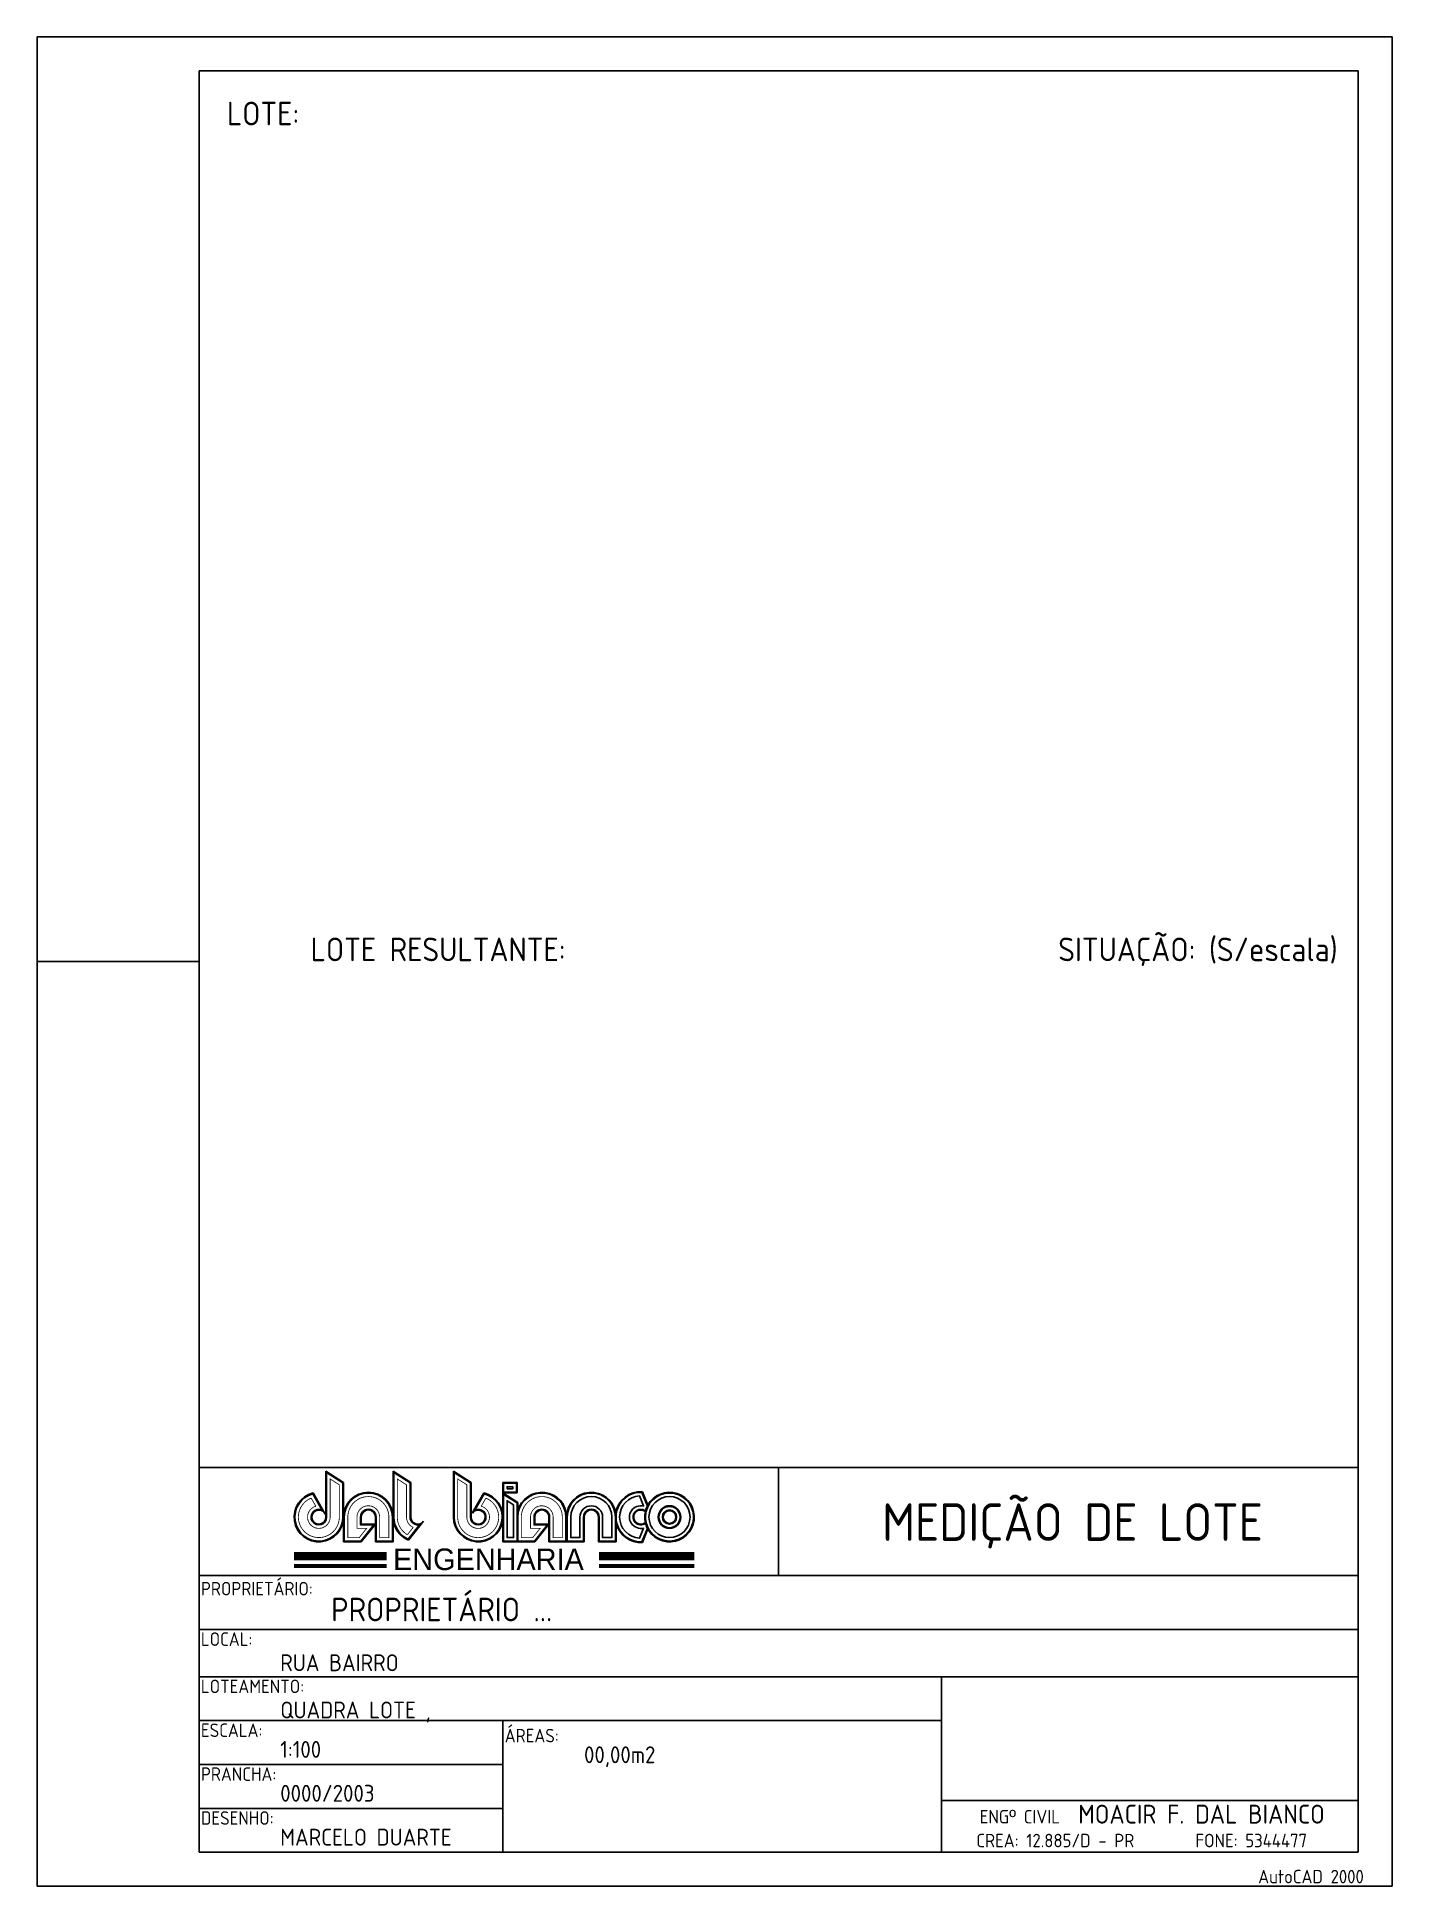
# Model space of a CAD drawing. Extents: x 224.1 to 244.1, y 132.2 to 159.6.
import ezdxf

# ---------------------------------------------------------------- set-up
doc = ezdxf.new("R2010")
doc.units = 0
doc.header["$MEASUREMENT"] = 0
for name, color, linetype in [('021', 1, 'CONTINUOUS'), ('025', 2, 'CONTINUOUS'), ('CARIMBO', 5, 'CONTINUOUS'), ('LINHA EXTERMA', 170, 'CONTINUOUS'), ('LINHA INTERNA', 141, 'CONTINUOUS'), ('LINHA VERDE', 72, 'CONTINUOUS')]:
    doc.layers.add(name, color=color, linetype=linetype)
doc.styles.add('COTAS', font='isocp3.shx', dxfattribs={"height": 0.15})

msp = doc.modelspace()

# ---------------------------------------------------------------- hatches: boundary and pattern name
at = {"layer": 'LINHA INTERNA'}
h = msp.add_hatch(color=256, dxfattribs=at)
h.dxf.hatch_style = 1
h.paths.add_polyline_path([(233.61, 137.639, 1), (233.275, 137.639, 1)])
h.paths.add_polyline_path([(233.285, 137.639, -1), (233.599, 137.639, -1)], flags=16)
h.paths.add_polyline_path([(233.337, 137.639, -1), (233.547, 137.639, -1)], flags=0)
h.paths.add_polyline_path([(233.348, 137.639), (233.348, 137.639, -1), (233.536, 137.639), (233.536, 137.639, -1)], flags=0)

# ---------------------------------------------------------------- linework, layer by layer
at = {"layer": '021'}
msp.add_line((243.644, 133.439), (237.473, 133.439), dxfattribs=at)
at = {"layer": '021', "linetype": 'Continuous'}
msp.add_arc((233.442, 137.639), 0.367, 153.408, 165.5646, dxfattribs=at)
at = {"layer": 'CARIMBO', "linetype": 'Continuous'}
for p, q in [((226.473, 132.673), (226.473, 159.066)), ((226.473, 159.066), (243.644, 159.066)), ((243.644, 159.066), (243.644, 132.673)), ((243.644, 138.373), (226.473, 138.373)), ((235.058, 136.773), (235.058, 138.373)), ((243.644, 136.773), (226.473, 136.773)), ((243.644, 135.973), (226.473, 135.973)), ((243.644, 135.273), (226.473, 135.273)), ((237.473, 132.673), (237.473, 135.273)), ((237.473, 134.623), (226.473, 134.623)), ((230.973, 132.673), (230.973, 134.623)), ((230.973, 133.973), (226.473, 133.973)), ((230.973, 133.323), (226.473, 133.323)), ((243.644, 132.673), (226.473, 132.673))]:
    msp.add_line(p, q, dxfattribs=at)
at = {"layer": 'CARIMBO'}
msp.add_line((226.473, 145.87), (224.073, 145.87), dxfattribs=at)
at = {"layer": 'CARIMBO', "linetype": 'Continuous'}
msp.add_lwpolyline([(244.144, 132.173), (224.073, 132.173), (224.073, 159.566), (244.144, 159.566)], close=True, dxfattribs=at)
at = {"layer": 'LINHA EXTERMA', "linetype": 'Continuous'}
for p, q in [((228.352, 137.639), (228.352, 138.32)), ((228.352, 138.32), (228.614, 138.151)), ((228.363, 137.639), (228.363, 138.3)), ((228.363, 138.3), (228.604, 138.145)), ((228.604, 137.639), (228.604, 138.145)), ((228.614, 137.639), (228.614, 138.151)), ((229.347, 137.639), (229.347, 138.32)), ((229.347, 138.32), (229.609, 138.151)), ((229.347, 137.639), (229.347, 138.151)), ((229.358, 137.639), (229.358, 138.3)), ((229.358, 138.3), (229.599, 138.145)), ((229.599, 138.145), (229.599, 137.639)), ((229.609, 138.151), (229.609, 137.639)), ((230.241, 138.32), (230.241, 137.639)), ((230.241, 137.639), (230.241, 138.32)), ((230.241, 138.32), (230.503, 138.151)), ((230.252, 138.3), (230.252, 137.639)), ((230.252, 138.3), (230.493, 138.145)), ((230.493, 137.639), (230.493, 138.145)), ((230.503, 137.639), (230.503, 138.151)), ((230.975, 137.272), (230.975, 138.151)), ((230.975, 138.151), (231.184, 138.151)), ((230.985, 138.006), (230.985, 138.141)), ((230.985, 138.141), (231.174, 138.141)), ((231.174, 138.006), (231.174, 138.141)), ((231.184, 137.996), (231.184, 138.151)), ((228.296, 137.743), (228.158, 137.983)), ((228.342, 137.684), (228.163, 137.996)), ((230.521, 137.698), (230.692, 137.996)), ((230.56, 137.743), (230.698, 137.983)), ((230.975, 137.996), (231.194, 137.854)), ((230.975, 137.996), (231.184, 137.996)), ((230.985, 138.006), (231.174, 138.006)), ((230.985, 137.283), (230.985, 137.976)), ((230.985, 137.976), (231.184, 137.848)), ((231.184, 137.283), (231.184, 137.848)), ((231.194, 137.726), (231.194, 137.854)), ((233.114, 137.803), (233.034, 138.005)), ((233.121, 137.815), (233.041, 138.015)), ((228.614, 137.639), (228.614, 137.272)), ((228.625, 137.639), (228.625, 137.283)), ((228.866, 137.639), (228.866, 137.524)), ((228.866, 137.524), (229.064, 137.524)), ((229.064, 137.524), (228.871, 137.283)), ((228.876, 137.639), (228.876, 137.534)), ((229.086, 137.534), (228.876, 137.272)), ((228.876, 137.534), (229.086, 137.534)), ((229.086, 137.639), (229.086, 137.272)), ((229.096, 137.639), (229.096, 137.283)), ((229.337, 137.639), (229.337, 137.283)), ((229.347, 137.639), (229.347, 137.272)), ((229.746, 137.528), (229.573, 137.312)), ((229.8, 137.579), (229.576, 137.299)), ((231.184, 137.639), (231.184, 137.283)), ((231.194, 137.283), (231.194, 137.639)), ((231.435, 137.639), (231.435, 137.524)), ((231.435, 137.524), (231.634, 137.524)), ((231.634, 137.524), (231.441, 137.283)), ((231.446, 137.639), (231.446, 137.534)), ((231.655, 137.534), (231.446, 137.272)), ((231.446, 137.534), (231.655, 137.534)), ((231.655, 137.639), (231.655, 137.272)), ((231.666, 137.639), (231.666, 137.283)), ((231.907, 137.639), (231.907, 137.283)), ((231.917, 137.639), (231.917, 137.272)), ((231.928, 137.639), (231.928, 137.283)), ((232.169, 137.639), (232.169, 137.283)), ((232.179, 137.639), (232.179, 137.272)), ((232.389, 137.639), (232.389, 137.272)), ((232.399, 137.639), (232.399, 137.283)), ((232.64, 137.639), (232.64, 137.283)), ((232.65, 137.551), (232.65, 137.272)), ((228.876, 137.272), (228.614, 137.272)), ((228.871, 137.283), (228.625, 137.283)), ((229.086, 137.272), (229.347, 137.272)), ((229.096, 137.283), (229.337, 137.283)), ((230.975, 137.272), (231.184, 137.272)), ((230.985, 137.283), (231.184, 137.283)), ((231.446, 137.272), (231.184, 137.272)), ((231.441, 137.283), (231.194, 137.283)), ((231.655, 137.272), (231.917, 137.272)), ((231.666, 137.283), (231.907, 137.283)), ((232.179, 137.272), (231.917, 137.272)), ((232.169, 137.283), (231.928, 137.283)), ((232.389, 137.272), (232.65, 137.272)), ((232.399, 137.283), (232.64, 137.283)), ((233.114, 137.475), (233.034, 137.273)), ((233.121, 137.463), (233.041, 137.263))]:
    msp.add_line(p, q, dxfattribs=at)
for points in [[(228.604, 138.145), (228.363, 138.3), (228.363, 137.639, -3.416268), (228.296, 137.743), (228.158, 137.983, 2.036937), (228.604, 137.639)], [(229.599, 138.145), (229.358, 138.3), (229.358, 137.639, 0.299302), (229.573, 137.312), (229.746, 137.528, -0.498794), (229.599, 137.639)], [(230.698, 137.983), (230.56, 137.743, -3.416268), (230.493, 137.639), (230.493, 138.145), (230.252, 138.3), (230.252, 137.639, 2.036937)], [(228.625, 137.639), (228.625, 137.283), (228.871, 137.283), (229.064, 137.524), (228.866, 137.524), (228.866, 137.639, -1.000001), (229.096, 137.639), (229.096, 137.283), (229.337, 137.283), (229.337, 137.639, 1)], [(231.666, 137.639), (231.666, 137.283), (231.907, 137.283), (231.907, 137.639, 1), (231.194, 137.639), (231.194, 137.283), (231.441, 137.283), (231.634, 137.524), (231.435, 137.524), (231.435, 137.639, -1)], [(231.928, 137.639), (231.928, 137.283), (232.169, 137.283), (232.169, 137.639, -1.000001), (232.399, 137.639), (232.399, 137.283), (232.64, 137.283), (232.64, 137.639, 1)], [(233.087, 137.73, -0.053093), (233.114, 137.803), (233.034, 138.005, 1.047361), (233.034, 137.273), (233.114, 137.475, -0.053093), (233.087, 137.547, -2.028476)], [(233.086, 137.639, 1), (233.798, 137.639, 1)], [(233.536, 137.639, -1.000001), (233.348, 137.639, -1.000001)]]:
    msp.add_lwpolyline(points, format="xyb", close=True, dxfattribs=at)
for points in [[(231.174, 138.141), (230.985, 138.141), (230.985, 138.006), (231.174, 138.006)], [(231.184, 137.848), (230.985, 137.976), (230.985, 137.283), (231.184, 137.283), (231.184, 137.639)]]:
    msp.add_lwpolyline(points, close=True, dxfattribs=at)
for radius in [0.356, 0.105, 0.0943]:
    msp.add_circle((233.442, 137.639), radius, dxfattribs=at)
for centre, radius, start, end in [((228.248, 137.639), 0.367, 103.3385, 0), ((228.248, 137.639), 0.356, 104.5918, 0), ((228.981, 137.639), 0.367, 0, 180), ((228.981, 137.639), 0.356, 0, 180), ((230.608, 137.639), 0.367, 180, 76.6615), ((230.608, 137.639), 0.356, 180, 75.4082), ((231.551, 137.639), 0.367, 0, 166.2709), ((232.284, 137.639), 0.367, 9.7655, 180), ((232.284, 137.639), 0.356, 0, 180), ((233.017, 137.639), 0.377, 86.3187, 170.5083), ((233.017, 137.639), 0.367, 87.3497, 272.6503), ((233.442, 137.639), 0.367, 194.4354, 151.2508), ((228.248, 137.639), 0.115, 65.2626, 0), ((228.248, 137.639), 0.105, 34.3882, 0), ((228.981, 137.639), 0.115, 0, 180), ((228.981, 137.639), 0.105, 0, 180), ((229.714, 137.639), 0.367, 180, 247.9031), ((229.714, 137.639), 0.367, 180, 247.9031), ((229.714, 137.639), 0.356, 180, 246.6501), ((229.714, 137.639), 0.115, 180, 286.0389), ((229.714, 137.639), 0.105, 180, 325.1955), ((230.608, 137.639), 0.115, 180, 114.7374), ((230.608, 137.639), 0.105, 180, 145.6118), ((231.551, 137.639), 0.115, 0, 180), ((231.551, 137.639), 0.105, 0, 180), ((232.284, 137.639), 0.115, 0, 180), ((232.284, 137.639), 0.105, 0, 180), ((233.017, 137.639), 0.377, 193.5362, 273.6813), ((233.017, 137.639), 0.115, 52.4848, 307.5152), ((233.017, 137.639), 0.105, 49.9091, 310.0909), ((233.442, 137.639), 0.367, 167.3745, 192.6255)]:
    msp.add_arc(centre, radius, start, end, dxfattribs=at)
at = {"layer": 'LINHA INTERNA', "const_width": 0.0121}
for points in [[(228.415, 137.639), (228.415, 138.204), (228.551, 138.117), (228.551, 137.639, -1.880315), (228.134, 137.92), (228.203, 137.8, 2.016167)], [(229.41, 138.204), (229.546, 138.117), (229.546, 137.639, 0.294952), (229.645, 137.486), (229.559, 137.378, -0.26432), (229.41, 137.639)], [(230.304, 138.204), (230.44, 138.117), (230.44, 137.639, 2.016167), (230.653, 137.8), (230.722, 137.92, -1.880315), (230.304, 137.639)], [(228.677, 137.335), (228.677, 137.639, -1), (229.285, 137.639), (229.285, 137.335), (229.148, 137.335), (229.148, 137.639, 1), (228.813, 137.639), (228.813, 137.471), (228.955, 137.471), (228.846, 137.335)], [(231.247, 137.335), (231.247, 137.639, -1), (231.854, 137.639), (231.854, 137.335), (231.718, 137.335), (231.718, 137.639, 1), (231.383, 137.639), (231.383, 137.471), (231.525, 137.471), (231.416, 137.335)], [(232.116, 137.639), (232.116, 137.335), (231.98, 137.335), (231.98, 137.639, -1), (232.588, 137.639), (232.588, 137.335), (232.451, 137.335), (232.451, 137.639, 1), (232.116, 137.639)], [(232.999, 137.953), (233.056, 137.802, 1.262097), (233.057, 137.473), (232.999, 137.325, -0.942721), (232.999, 137.953)]]:
    msp.add_lwpolyline(points, format="xyb", close=True, dxfattribs=at)
for points in [[(231.121, 138.088), (231.037, 138.088), (231.037, 138.058), (231.121, 138.058)], [(231.037, 137.88), (231.132, 137.82), (231.132, 137.335), (231.037, 137.335)]]:
    msp.add_lwpolyline(points, close=True, dxfattribs=at)
at = {"layer": 'LINHA INTERNA', "linetype": 'Continuous'}
for points in [[(231.121, 138.088), (231.037, 138.088), (231.037, 138.058), (231.121, 138.058)], [(231.132, 137.82), (231.037, 137.88), (231.037, 137.335), (231.132, 137.335)]]:
    msp.add_lwpolyline(points, close=True, dxfattribs=at)
for points in [[(231.98, 137.639), (231.98, 137.335), (232.116, 137.335), (232.116, 137.639, -1), (232.451, 137.639), (232.451, 137.335), (232.588, 137.335), (232.588, 137.639, 1)], [(233.056, 137.802, -0.001785), (233.057, 137.805), (232.999, 137.953, 0.942721), (232.999, 137.325), (233.057, 137.473, -0.001785), (233.056, 137.476, -1.269118)]]:
    msp.add_lwpolyline(points, format="xyb", close=True, dxfattribs=at)
at = {"layer": 'LINHA INTERNA', "const_width": 0.0121}
msp.add_lwpolyline([(233.138, 137.639, -0.437033), (233.466, 137.942, -0.336926), (233.74, 137.697, -0.306684), (233.607, 137.384, -0.364639), (233.219, 137.433, -0.188808), (233.138, 137.639, 5.198949)], format="xyb", dxfattribs=at)
at = {"layer": 'LINHA INTERNA', "linetype": 'Continuous'}
msp.add_lwpolyline([(233.138, 137.639, 1), (233.746, 137.639, 1), (233.138, 137.639, 1)], format="xyb", dxfattribs=at)
at = {"layer": 'LINHA INTERNA'}
for radius in [0.304, 0.304, 0.168, 0.157]:
    msp.add_circle((233.442, 137.639), radius, dxfattribs=at)
at = {"layer": 'LINHA VERDE'}
for points, const_width in [([(227.881, 137.059), (229.253, 137.059)], 0.121), ([(232.399, 137.059), (233.809, 137.059)], 0.121), ([(227.881, 136.916), (229.253, 136.916)], 0.0607), ([(232.399, 136.916), (233.809, 136.916)], 0.0607)]:
    msp.add_lwpolyline(points, dxfattribs=dict(at, const_width=const_width))

# ---------------------------------------------------------------- texts
at = {"layer": '025', "linetype": 'Continuous', "style": 'COTAS'}
for s, height, p in [('PROPRIETÁRIO:', 0.2, (226.501, 136.479)), ('LOCAL:', 0.2, (226.501, 135.731)), ('RUA BAIRRO', 0.25, (227.676, 135.356)), ('LOTEAMENTO:', 0.2, (226.501, 135.031)), ('QUADRA LOTE ,', 0.25, (227.676, 134.656)), ('ESCALA:', 0.2, (226.501, 134.381)), ('ÁREAS:', 0.2, (231.001, 134.302)), ('1:100', 0.25, (227.676, 134.072)), ('00,00m2', 0.25, (232.176, 133.993)), ('PRANCHA:', 0.2, (226.501, 133.731)), ('0000/2003', 0.25, (227.676, 133.422)), ('DESENHO:', 0.2, (226.501, 133.081)), ('ENGº CIVIL', 0.2, (238.037, 133.1)), ('MARCELO DUARTE', 0.25, (227.676, 132.772)), ('CREA: 12.885/D - PR', 0.2, (237.987, 132.747)), ('FONE: 5344477', 0.2, (241.232, 132.747)), ('AutoCAD 2000', 0.2, (242.162, 132.213))]:
    msp.add_text(s, height=height, dxfattribs=at).set_placement(p)
at = {"layer": 'CARIMBO', "linetype": 'Continuous', "style": 'COTAS'}
for s, height, p in [('LOTE:', 0.35, (226.886, 158.257)), ('SITUAÇÃO: (S/escala)', 0.35, (239.2, 145.874)), ('LOTE RESULTANTE:', 0.35, (228.126, 145.874)), ('MEDIÇÃO DE LOTE', 0.55595, (236.592, 137.287)), ('PROPRIETÁRIO ...', 0.35, (228.43, 136.095)), ('MOACIR F. DAL BIANCO', 0.28, (239.496, 133.098))]:
    msp.add_text(s, height=height, dxfattribs=at).set_placement(p)
at = {"layer": 'LINHA EXTERMA', "linetype": 'Continuous'}
msp.add_text('ENGENHARIA', height=0.3194, dxfattribs=at).set_placement((229.348, 136.854))

doc.saveas('drawing.dxf')
